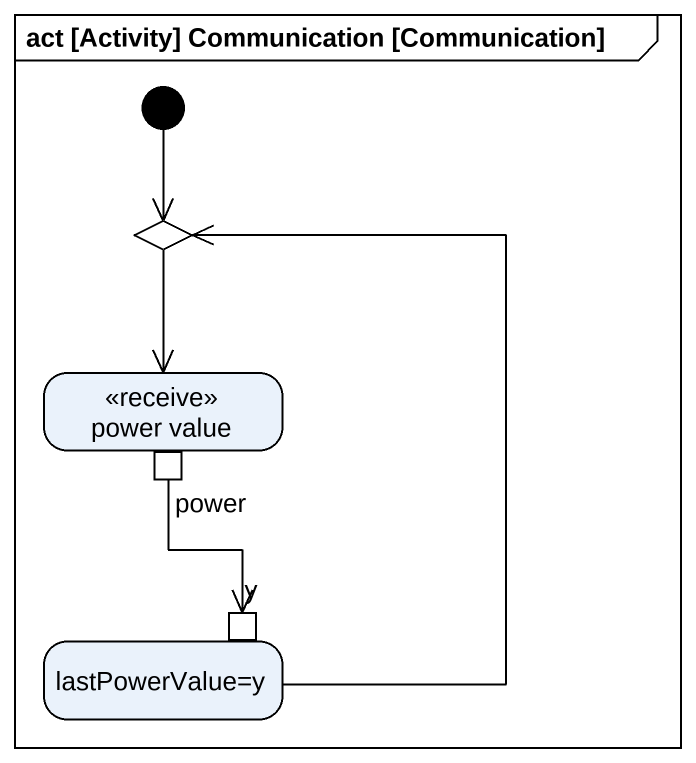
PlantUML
@startuml
mainframe act [Activity] Communication [Communication]
hide empty description
state choice1 <<choice>>
state "power value" as power_value <<receive>> {
  state power <<outputPin>>
}
state "lastPowerValue=y" as lastPowerValue_y {
  state y <<inputPin>>
}
[*] --> choice1
choice1 --> power_value
power --> y
lastPowerValue_y -up-> choice1
@enduml
